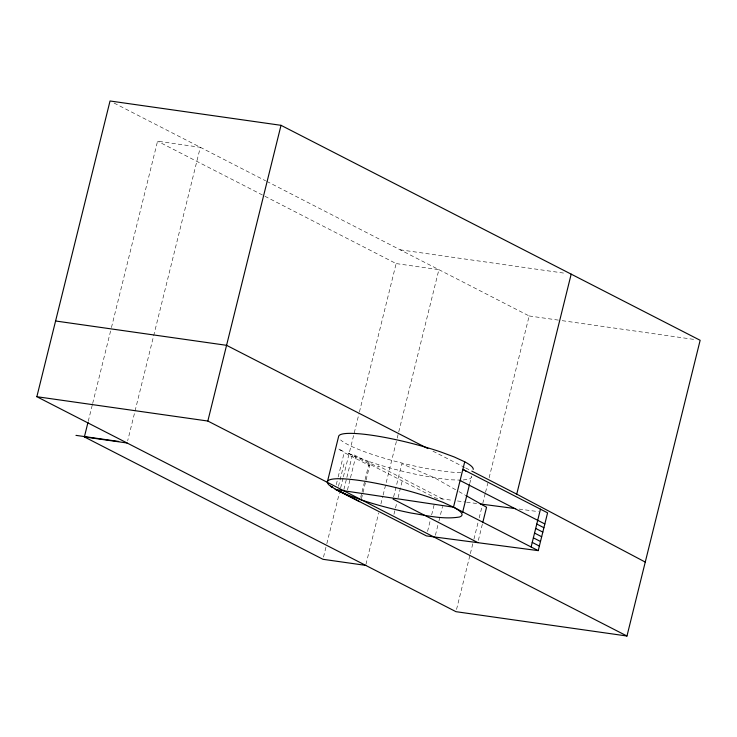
<?xml version="1.0" encoding="UTF-8"?>
<svg xmlns="http://www.w3.org/2000/svg" width="737" height="737" viewBox="0 0 737 737"><rect width="100%" height="100%" fill="white"/><g stroke="black" fill="none" stroke-linecap="round" stroke-linejoin="round"><path stroke-width="0.55" stroke-dasharray="3.69 2.76" d="M88.247 421.306L92.392 404.567M92.669 403.452L111.167 328.684M111.444 327.569L157.561 141.209L200.307 147.289L127.676 440.781M336.265 484.67L337.915 478.027M338.182 476.922L344.207 452.573L369.781 465.756M338.476 486.263L344.004 463.932M323.515 557.071L326.555 544.79M326.832 543.676L339.536 492.344M340.641 487.885L343.129 477.834M343.405 476.719L359.14 413.116M359.416 412.001L396.147 263.579L157.561 141.209M343.857 489.561L346.602 478.488M346.869 477.383L352.627 454.139L378.072 467.194L378.394 465.922L444.181 499.787M347.477 489.958L350.222 478.838M350.499 477.723L355.731 456.599L347.173 452.656L435.797 498.111L452.905 500.368M360.706 497.291L361.812 492.841M362.088 491.736L364.833 480.616M365.11 479.501L369.513 461.721L355.731 456.599M361.443 498.838L369.974 464.347M365.985 564.266L378.689 512.934M380.9 504.007L382.835 496.194M383.111 495.08L396.921 439.28M397.197 438.165L438.893 269.659L396.147 263.579M393.613 496.913L401.822 463.766L434.296 477.668L457.963 491.054M393.954 514.269L396.69 503.214M398.063 497.687L402.218 480.883M427.543 531.478L430.279 520.386M431.652 514.85L434.397 503.758M435.401 535.265L438.699 521.962M438.976 520.847L442.541 506.439M469.718 483.638L471.367 476.968M456.535 609.453L470.068 554.768M470.344 553.653L472.832 543.611M473.937 539.152L478.083 522.413M479.188 517.945L482.495 504.559M482.772 503.435L485.259 493.394M485.536 492.279L487.747 483.352M489.128 477.769L529.166 315.961L266.601 181.293M478.359 540.378L482.459 523.804M463.204 479.98L468.815 479.207A69.315 10.723 13.9 0 0 470.925 475.42M461.344 480.156L450.952 479.796L436.848 478.12L420.505 475.245A69.315 10.723 13.9 0 1 369.513 461.721M457.465 500.967L465.452 502.017M466.595 502.164L476.867 503.518M519.069 509.083L538.461 511.635M400.2 249.815L565.482 273.335M529.166 315.961L561.087 320.503M562.23 320.669L695.59 339.637M339.849 449.985L343.921 451.707L337.371 448.289M114.088 103.069L265.578 180.768M432.96 451.173L464.632 467.424M465.655 467.949L470.759 470.565M458.948 491.616L464.863 494.96M460.846 472.629A69.315 10.723 13.9 0 1 393.54 460.865A69.315 10.723 13.9 0 1 340.623 439.943"/><path stroke-width="1.11" d="M36.85 396.709L110.034 100.987L281.018 125.318L700.15 340.291L626.966 636.013L455.982 611.682L36.85 396.709L207.834 421.039L626.966 636.013M365.709 565.38L322.963 559.3L84.377 436.93L87.97 422.421M207.834 421.039L281.018 125.318M327.357 481.961L338.587 436.59A69.315 10.723 13.9 0 1 440.44 451.845L454.222 456.958L464.725 461.795A69.315 10.723 13.9 0 1 473.246 469.395M466.143 471.284A69.315 10.723 13.9 0 0 462.845 469.368L547.591 512.832L538.231 550.631L453.495 507.167L443.001 502.33L429.21 497.217A69.315 10.723 13.9 0 0 354.534 479.815A69.315 10.723 13.9 0 0 329.365 485.296L335.879 489.561L346.372 494.407L360.163 499.52A69.315 10.723 13.9 0 0 411.154 513.044C427.045 515.559 443.342 519.686 459.464 517.006A69.315 10.723 13.9 0 0 453.495 507.167L464.725 461.795M462.569 512.547L469.441 484.753M482.735 522.699L486.558 507.231L465.848 495.513M645.262 562.082L516.738 494.149L571.184 274.146M531.101 546.974L540.461 509.175M480.284 503.97L515.651 508.631M538.231 550.631L426.437 535.91L335.169 489.101M55.588 320.991L226.572 345.321L427.847 448.557M75.966 435.364L118.712 441.445M84.377 436.93L127.123 443.011M453.495 507.167L335.879 489.561L359.638 501.648M332.636 487.433L330.6 486.346L331.751 486.531M330.6 486.346L332.396 487.286M471.781 471.09L516.738 494.149M460.091 480.506L544.836 523.961M536.776 524.062L543.906 527.72M535.688 528.438L542.819 532.096M534.546 533.072L541.677 536.729M533.367 537.835L540.497 541.492M532.234 542.404L539.364 546.062M393.07 499.124L477.816 542.589"/></g></svg>
